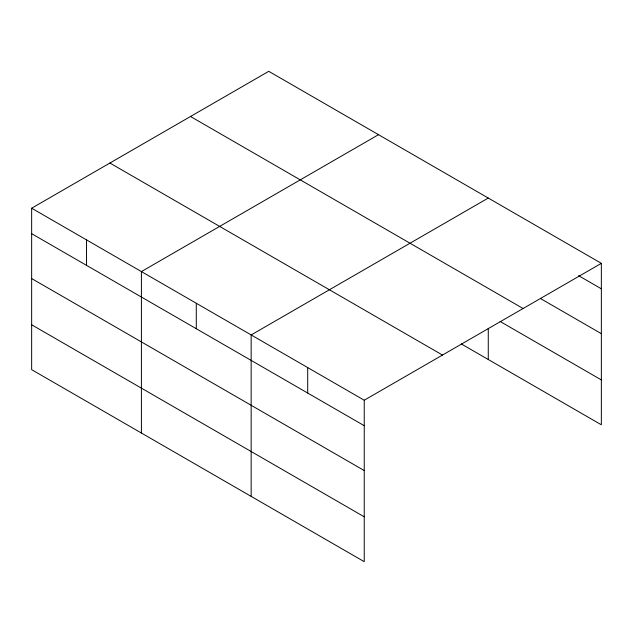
<?xml version="1.0" encoding="UTF-8"?>
<svg xmlns="http://www.w3.org/2000/svg" width="633" height="633" viewBox="0 0 633 633"><rect width="100%" height="100%" fill="white"/><g stroke="black" fill="none" stroke-linecap="round" stroke-linejoin="round"><path stroke-width="0.95" d="M461.251 343.901L601.35 424.79L601.35 263.336L268.756 71.323L31.65 208.21L31.65 369.664L364.244 561.677L364.244 400.23L31.65 208.21M378.51 134.687L141.404 271.581L141.404 433.027M488.272 198.05L251.159 334.944L251.159 496.391M364.244 400.23L601.35 263.336M578.562 275.648L601.35 288.798M540.59 298.594L601.35 333.678M190.509 116.496L523.103 308.516M500.086 321.445L601.35 379.911M109.897 163.037L442.491 355.058M31.65 233.672L364.244 425.692M31.65 278.552L364.244 470.572M31.65 324.784L364.244 516.805M488.272 328.282L488.272 359.497M307.701 367.591L307.701 393.046M196.285 303.262L196.285 328.725M86.531 239.899L86.531 265.354"/></g></svg>
